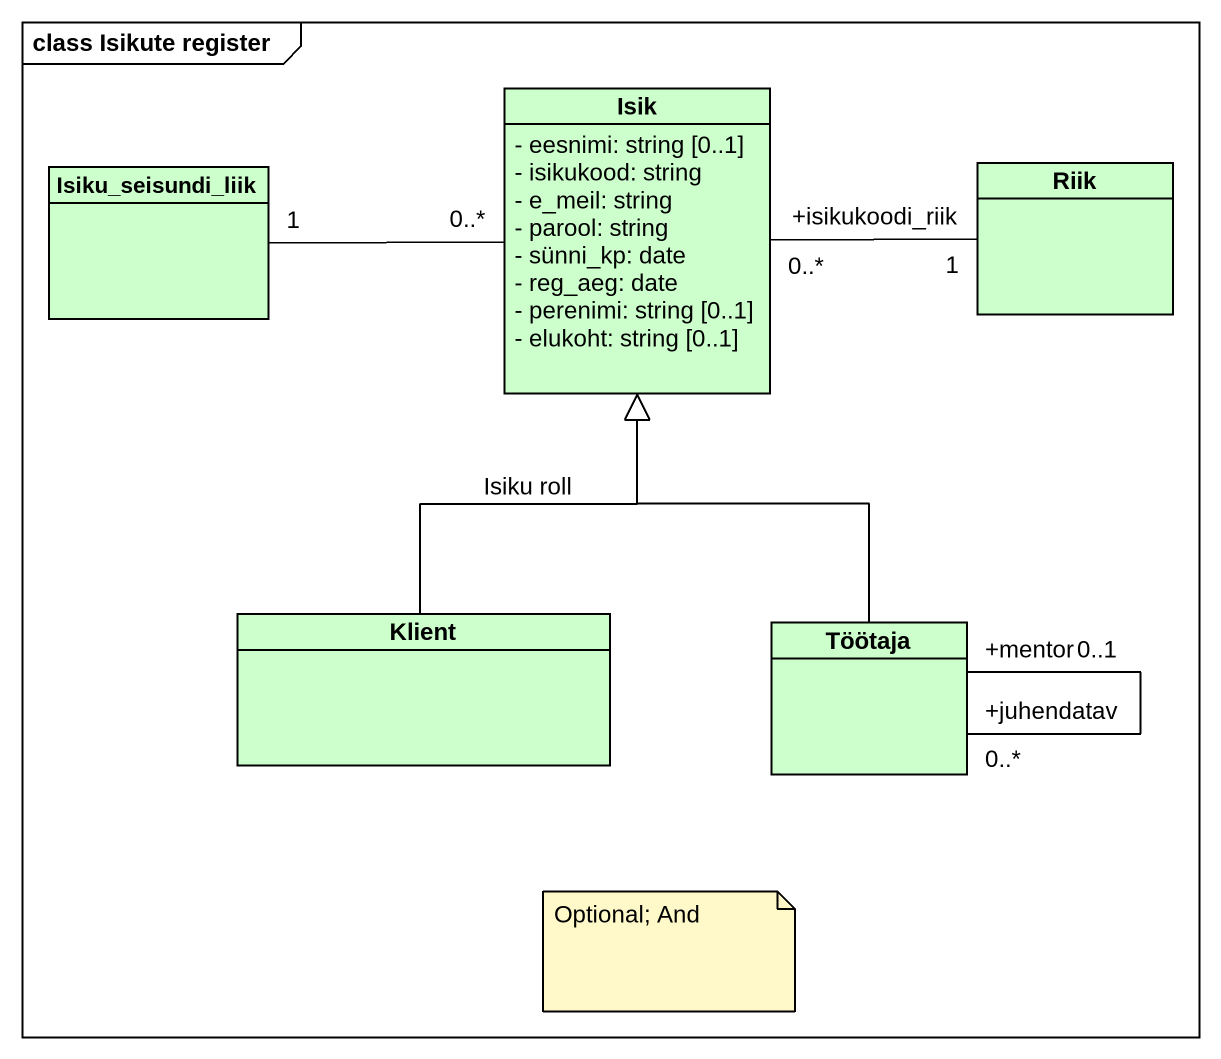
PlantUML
@startuml
mainframe class Isikute register
hide circle
hide empty members
skinparam classAttributeIconSize 0
class Isik #CCFFCC {
  - eesnimi: string [0..1]
  - isikukood: string
  - e_meil: string
  - parool: string
  - sünni_kp: date
  - reg_aeg: date
  - perenimi: string [0..1]
  - elukoht: string [0..1]
}
class Isiku_seisundi_liik #CCFFCC
class Riik #CCFFCC
class Klient #CCFFCC
class Töötaja #CCFFCC
Isiku_seisundi_liik "1" -right- "0..*" Isik
Riik "+isikukoodi_riik\n1" -left- "0..*" Isik
Klient -up-|> Isik : Isiku roll
Töötaja -up-|> Isik
Töötaja "+juhendatav\n0..*" -- "+mentor\n0..1" Töötaja
note as N1
  Optional; And
end note
@enduml
